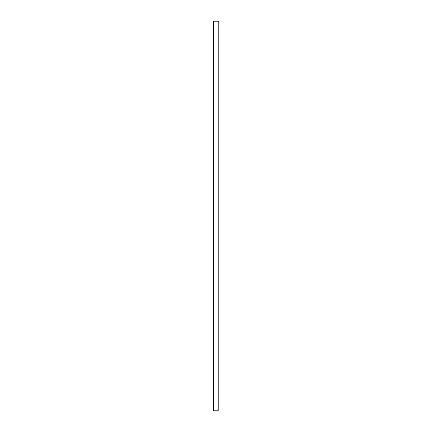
<?xml version="1.0" encoding="UTF-8"?>
<svg xmlns="http://www.w3.org/2000/svg" width="432" height="432" viewBox="0 0 432 432"><rect width="100%" height="100%" fill="white"/><g stroke="black" fill="none" stroke-linecap="round" stroke-linejoin="round"><path stroke-width="0.65" d="M213.646 21.6L213.646 410.4M218.522 21.6L213.478 21.6L213.478 410.4L218.522 410.4L218.522 21.6"/></g></svg>
